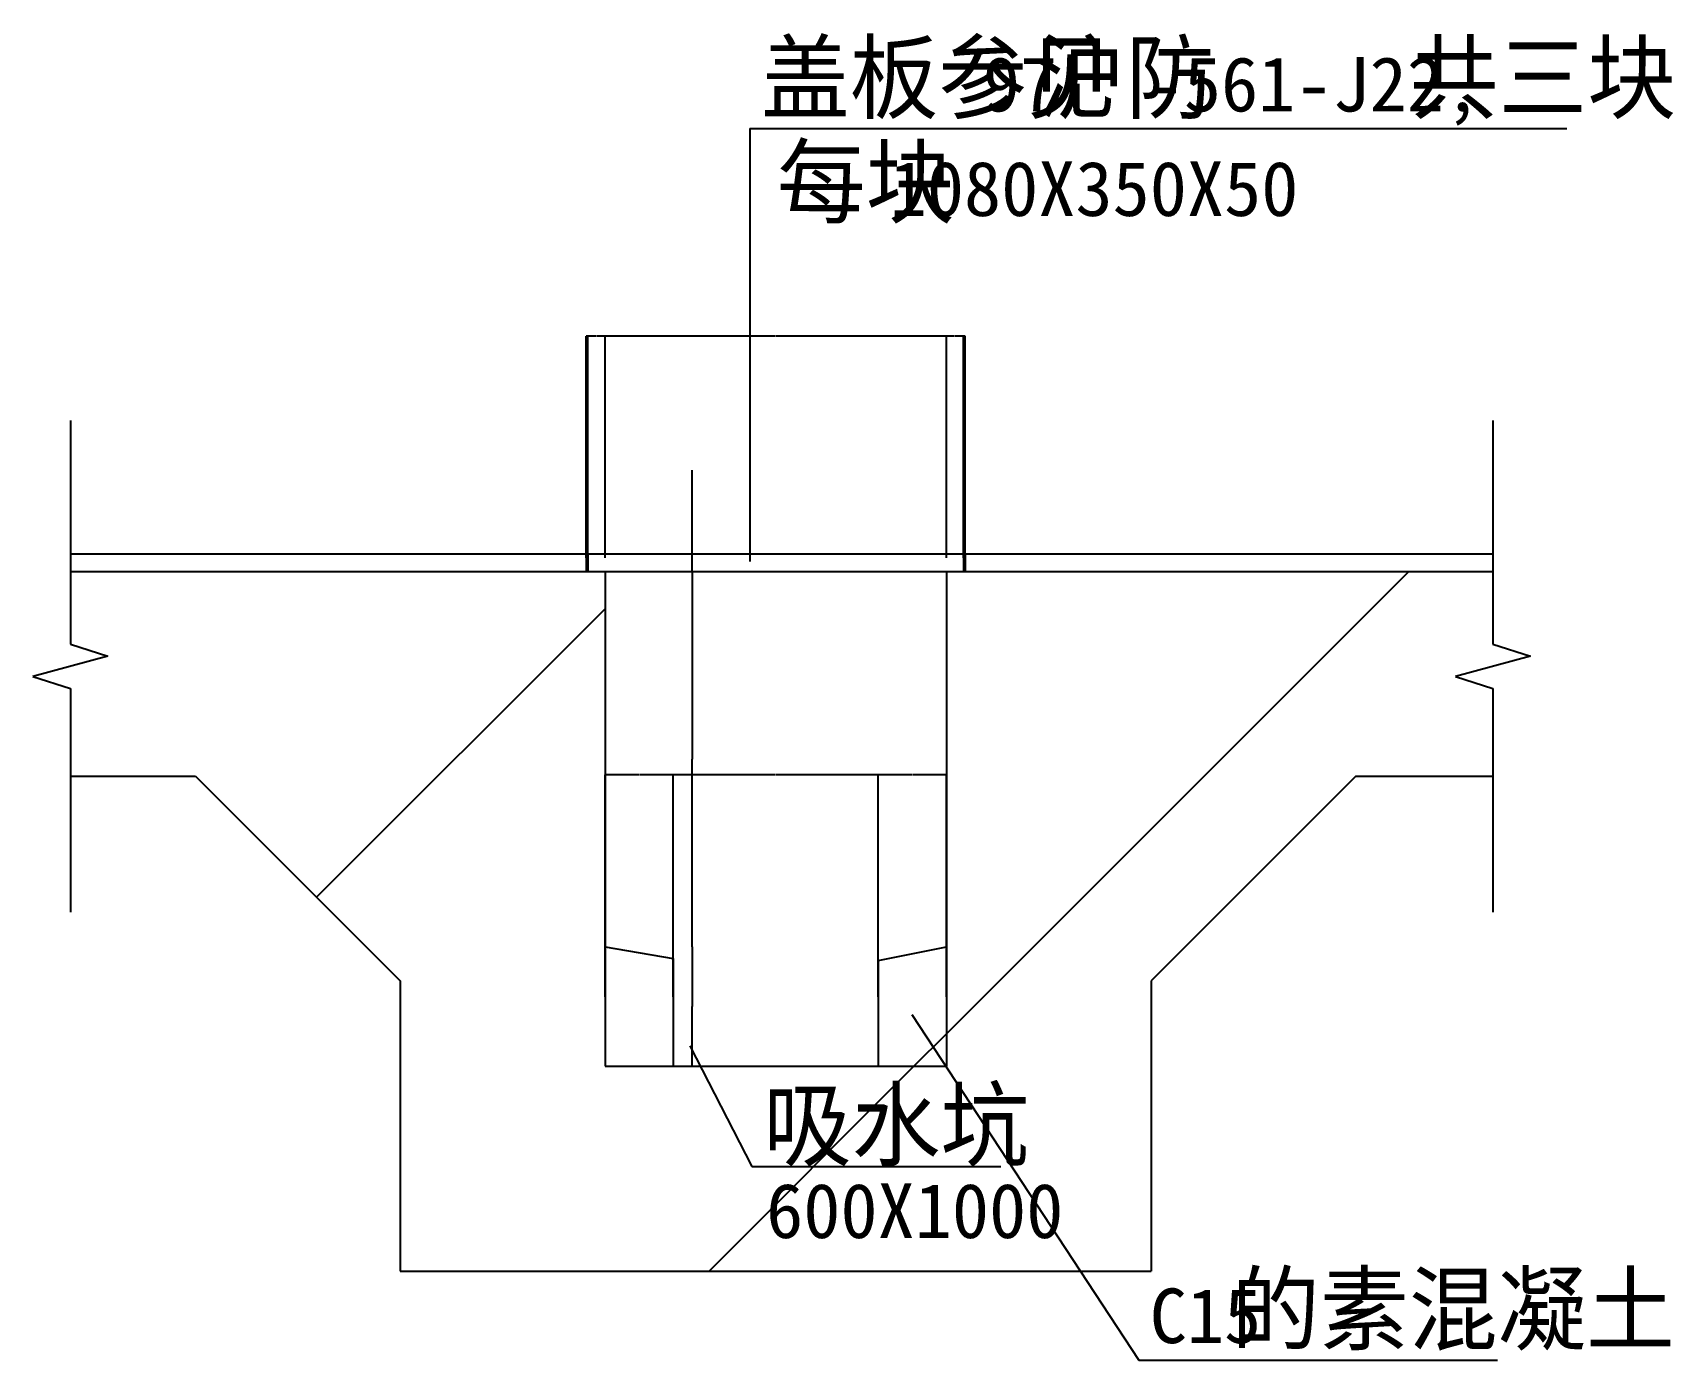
# Model space of a CAD drawing. Header units: metres. Extents: x 291765 to 301377, y 492772 to 500550.
import ezdxf

# ---------------------------------------------------------------- set-up
doc = ezdxf.new("R2010")
doc.units = ezdxf.units.M
for name, color, linetype in [('OTHER', 7, 'Continuous'), ('PUB_DIM', 3, 'Continuous'), ('PUB_TEXT', 7, 'Continuous'), ('PUB_TITLE', 4, 'Continuous'), ('WALL', 2, 'Continuous')]:
    doc.layers.add(name, color=color, linetype=linetype)
doc.dimstyles.get("Standard").update_dxf_attribs({"dimtxt": 2.5, "dimasz": 2.5, "dimexe": 1.25, "dimexo": 0.625, "dimtad": 1, "dimcen": 2.5, "dimazin": 3, "dimtfac": 1, "dimtmove": 0, "dimatfit": 3})
pattern_1 = [(45, (0, 0), (-2245.064, 2245.064), [])]

# ---------------------------------------------------------------- blocks, each defined once
blk = doc.blocks.new('*D1')
for p, q in [((297221.99, 498772.89), (297217.74, 498772.89)), ((297217.99, 497472.89), (297217.99, 498772.89)), ((297228.24, 498772.89), (297223.99, 498772.89)), ((297227.99, 497472.89), (297227.99, 498772.89))]:
    blk.add_line(p, q)
at = {"layer": 'Defpoints'}
for p in [(297227.99, 498772.89), (297217.99, 497472.89), (297227.99, 497472.89)]:
    blk.add_point(p, dxfattribs=at)
at = {"layer": 'PUB_DIM', "insert": (297222.99, 498772.89), "char_height": 1, "attachment_point": 5}
blk.add_mtext('10', dxfattribs=at)
blk = doc.blocks.new('*D2')
for p, q in [((295628.58, 497986.22), (295628.33, 497986.22)), ((295628.83, 497493.88), (295628.83, 497986.22)), ((295628.83, 497393.88), (295628.83, 497986.22)), ((295628.83, 497986.22), (295628.83, 497986.22)), ((295629.08, 497986.22), (295629.33, 497986.22))]:
    blk.add_line(p, q)
at = {"layer": 'Defpoints'}
for p in [(295628.83, 497986.22), (295628.83, 497493.88), (295628.83, 497393.88)]:
    blk.add_point(p, dxfattribs=at)
at = {"layer": 'PUB_DIM', "insert": (295628.83, 497987.345), "char_height": 1, "attachment_point": 5}
blk.add_mtext('0', dxfattribs=at)
blk = doc.blocks.new('*D3')
for p, q in [((295628.83, 497393.88), (295628.83, 496293.89)), ((295628.58, 496293.89), (295628.33, 496293.89)), ((295628.83, 495193.89), (295628.83, 496293.89)), ((295628.83, 496293.89), (295628.83, 496293.89)), ((295629.08, 496293.89), (295629.33, 496293.89))]:
    blk.add_line(p, q)
at = {"layer": 'Defpoints'}
for p in [(295628.83, 497393.88), (295628.83, 496293.89), (295628.83, 495193.89)]:
    blk.add_point(p, dxfattribs=at)
at = {"layer": 'PUB_DIM', "insert": (295628.83, 496295.015), "char_height": 1, "attachment_point": 5}
blk.add_mtext('0', dxfattribs=at)
blk = doc.blocks.new('*D4')
for p, q in [((295628.83, 495193.89), (295628.83, 494843.89)), ((295628.58, 494843.89), (295628.33, 494843.89)), ((295628.83, 494493.88), (295628.83, 494843.89)), ((295628.83, 494843.89), (295628.83, 494843.89)), ((295629.08, 494843.89), (295629.33, 494843.89))]:
    blk.add_line(p, q)
at = {"layer": 'Defpoints'}
for p in [(295628.83, 495193.89), (295628.83, 494843.89), (295628.83, 494493.88)]:
    blk.add_point(p, dxfattribs=at)
at = {"layer": 'PUB_DIM', "insert": (295628.83, 494845.015), "char_height": 1, "attachment_point": 5}
blk.add_mtext('0', dxfattribs=at)
blk = doc.blocks.new('*D5')
for p, q in [((295011.99, 498772.89), (295007.74, 498772.89)), ((295007.99, 497472.89), (295007.99, 498772.89)), ((295018.24, 498772.89), (295013.99, 498772.89)), ((295017.99, 497472.89), (295017.99, 498772.89))]:
    blk.add_line(p, q)
at = {"layer": 'Defpoints'}
for p in [(295017.99, 498772.89), (295007.99, 497472.89), (295017.99, 497472.89)]:
    blk.add_point(p, dxfattribs=at)
at = {"layer": 'PUB_DIM', "insert": (295012.99, 498772.89), "char_height": 1, "attachment_point": 5}
blk.add_mtext('10', dxfattribs=at)
blk = doc.blocks.new('*D6')
for p, q in [((297166.49, 498772.89), (297117.74, 498772.89)), ((297117.99, 497472.89), (297117.99, 498772.89)), ((297218.24, 498772.89), (297169.49, 498772.89)), ((297217.99, 497472.89), (297217.99, 498772.89))]:
    blk.add_line(p, q)
at = {"layer": 'Defpoints'}
for p in [(297217.99, 498772.89), (297117.99, 497472.89), (297217.99, 497472.89)]:
    blk.add_point(p, dxfattribs=at)
at = {"layer": 'PUB_DIM', "insert": (297167.99, 498772.89), "char_height": 1, "attachment_point": 5}
blk.add_mtext('100', dxfattribs=at)
blk = doc.blocks.new('*D7')
for p, q in [((295066.49, 498772.89), (295017.74, 498772.89)), ((295017.99, 497472.89), (295017.99, 498772.89)), ((295118.24, 498772.89), (295069.49, 498772.89)), ((295117.99, 497472.89), (295117.99, 498772.89))]:
    blk.add_line(p, q)
at = {"layer": 'Defpoints'}
for p in [(295117.99, 498772.89), (295017.99, 497472.89), (295117.99, 497472.89)]:
    blk.add_point(p, dxfattribs=at)
at = {"layer": 'PUB_DIM', "insert": (295067.99, 498772.89), "char_height": 1, "attachment_point": 5}
blk.add_mtext('100', dxfattribs=at)
blk = doc.blocks.new('*D8')
for p, q in [((296115.99, 498772.89), (295117.74, 498772.89)), ((295117.99, 497472.89), (295117.99, 498772.89)), ((297118.24, 498772.89), (296119.99, 498772.89)), ((297117.99, 497472.89), (297117.99, 498772.89))]:
    blk.add_line(p, q)
at = {"layer": 'Defpoints'}
for p in [(297117.99, 498772.89), (295117.99, 497472.89), (297117.99, 497472.89)]:
    blk.add_point(p, dxfattribs=at)
at = {"layer": 'PUB_DIM', "insert": (296117.99, 498772.89), "char_height": 1, "attachment_point": 5}
blk.add_mtext('2000', dxfattribs=at)
blk = doc.blocks.new('*D9')
for p, q in [((296916.49, 496201.44), (296717.74, 496201.44)), ((296717.99, 494901.44), (296717.99, 496201.44)), ((297118.24, 496201.44), (296919.49, 496201.44)), ((297117.99, 494901.44), (297117.99, 496201.44))]:
    blk.add_line(p, q)
at = {"layer": 'Defpoints'}
for p in [(297117.99, 496201.44), (296717.99, 494901.44), (297117.99, 494901.44)]:
    blk.add_point(p, dxfattribs=at)
at = {"layer": 'PUB_DIM', "insert": (296917.99, 496201.44), "char_height": 1, "attachment_point": 5}
blk.add_mtext('400', dxfattribs=at)
blk = doc.blocks.new('*D10')
for p, q in [((295316.49, 496201.44), (295117.74, 496201.44)), ((295117.99, 494901.44), (295117.99, 496201.44)), ((295518.24, 496201.44), (295319.49, 496201.44)), ((295517.99, 494901.44), (295517.99, 496201.44))]:
    blk.add_line(p, q)
at = {"layer": 'Defpoints'}
for p in [(295517.99, 496201.44), (295117.99, 494901.44), (295517.99, 494901.44)]:
    blk.add_point(p, dxfattribs=at)
at = {"layer": 'PUB_DIM', "insert": (295317.99, 496201.44), "char_height": 1, "attachment_point": 5}
blk.add_mtext('400', dxfattribs=at)
blk = doc.blocks.new('*D11')
for p, q in [((296115.99, 496201.44), (295517.74, 496201.44)), ((295517.99, 494901.44), (295517.99, 496201.44)), ((296718.24, 496201.44), (296119.99, 496201.44)), ((296717.99, 494901.44), (296717.99, 496201.44))]:
    blk.add_line(p, q)
at = {"layer": 'Defpoints'}
for p in [(296717.99, 496201.44), (295517.99, 494901.44), (296717.99, 494901.44)]:
    blk.add_point(p, dxfattribs=at)
at = {"layer": 'PUB_DIM', "insert": (296117.99, 496201.44), "char_height": 1, "attachment_point": 5}
blk.add_mtext('1200', dxfattribs=at)

msp = doc.modelspace()

# ---------------------------------------------------------------- hatches: boundary and pattern name
at = {"layer": 'PUB_TITLE'}
h = msp.add_hatch(dxfattribs=at)
h.set_pattern_fill('AN31C', scale=1000)
h.set_pattern_definition(pattern_1)
h.paths.add_polyline_path([(297117.99, 497393.89), (297117.99, 494493.89), (295117.99, 494493.89), (295117.99, 497393.89), (291985.44, 497393.89), (291985.44, 496967.58), (292205.44, 496897.58), (291765.44, 496777.58), (291985.44, 496707.58), (291985.44, 496193.89), (292717.99, 496193.89), (293917.99, 494993.89), (293917.99, 493293.89), (298317.99, 493293.89), (298317.99, 494993.89), (299517.99, 496193.89), (300320.59, 496193.89), (300320.59, 496707.58), (300100.59, 496777.58), (300540.59, 496897.58), (300320.59, 496967.58), (300320.59, 497393.89)])
h = msp.add_hatch(dxfattribs=at)
h.set_pattern_fill('AN33C', scale=1000)
h.set_pattern_definition(pattern_1)
h.paths.add_polyline_path([(297117.99, 495193.89), (296717.99, 495114.53), (296717.99, 494493.89), (297117.99, 494493.89)])
h.paths.add_polyline_path([(295517.99, 495124.45), (295117.99, 495193.89), (295117.99, 494493.89), (295517.99, 494493.89)])

# ---------------------------------------------------------------- linework, layer by layer
msp.add_line((295967.29, 499988.72), (295967.29, 497450.87))
at = {"layer": 'OTHER'}
for p, q in [((291985.44, 498278.04), (291985.44, 496967.58)), ((300320.59, 498278.04), (300320.59, 496967.58)), ((292205.44, 496897.58), (291765.44, 496777.58)), ((291985.44, 496967.58), (292205.44, 496897.58)), ((300540.59, 496897.58), (300100.59, 496777.58)), ((300320.59, 496967.58), (300540.59, 496897.58)), ((291765.44, 496777.58), (291985.44, 496707.58)), ((291985.44, 496707.58), (291985.44, 495397.12)), ((300100.59, 496777.58), (300320.59, 496707.58)), ((300320.59, 496707.58), (300320.59, 495397.12))]:
    msp.add_line(p, q, dxfattribs=at)
at = {"layer": 'PUB_TEXT'}
for p, q in [((296915.69, 494796.86), (298245.8, 492771.54)), ((295614.42, 494613.87), (295979.2, 493905.64)), ((295979.2, 493905.64), (297436.39, 493905.64)), ((298245.8, 492771.54), (300346.58, 492771.54))]:
    msp.add_line(p, q, dxfattribs=at)
at = {"layer": 'PUB_TITLE'}
for p, q in [((295967.29, 499988.72), (300753.18, 499988.72)), ((295007.99, 497493.89), (291985.44, 497493.89)), ((295007.99, 497493.89, -1600), (295007.99, 497393.89, -1600)), ((295017.99, 497493.89, -1600), (295017.99, 497393.89, -1600)), ((297217.99, 497493.89), (295017.99, 497493.89)), ((297217.99, 497493.89, -1600), (297217.99, 497393.89, -1600)), ((300320.59, 497493.89), (297227.99, 497493.89)), ((297227.99, 497493.89, -1600), (297227.99, 497393.89, -1600)), ((295117.99, 497393.89, -1600), (297117.99, 497393.89, -1600)), ((295117.99, 495193.89, -1600), (295517.99, 495124.45, -1600)), ((296717.99, 495114.53, -1600), (297117.99, 495193.89, -1600)), ((295517.99, 495124.45, -1600), (295517.99, 494493.89, -1600)), ((296717.99, 495114.53, -1600), (296717.99, 494493.89, -1600))]:
    msp.add_line(p, q, dxfattribs=at)
at = {"layer": 'WALL'}
for p, q in [((291985.44, 497393.89, -1600), (295117.99, 497393.89, -1600)), ((295117.99, 497393.89, -1600), (295117.99, 494493.89, -1600)), ((297117.99, 497393.89, -1600), (300320.59, 497393.89, -1600)), ((297117.99, 497393.89, -1600), (297117.99, 494493.89, -1600)), ((291985.44, 496193.89, -1600), (292717.99, 496193.89, -1600)), ((292717.99, 496193.89, -1600), (293917.99, 494993.89, -1600)), ((299517.99, 496193.89, -1600), (298317.99, 494993.89, -1600)), ((299517.99, 496193.89, -1600), (300320.59, 496193.89, -1600)), ((293917.99, 494993.89, -1600), (293917.99, 493293.89, -1600)), ((298317.99, 494993.89, -1600), (298317.99, 493293.89, -1600)), ((295117.99, 494493.89, -1600), (297117.99, 494493.89, -1600)), ((293917.99, 493293.89, -1600), (298317.99, 493293.89, -1600))]:
    msp.add_line(p, q, dxfattribs=at)

# ---------------------------------------------------------------- texts
at = {"layer": 'PUB_TEXT'}
for s, height, p in [('吸水坑', 400, (296043.2, 493951.47)), ('600X1000', 320, (296061.97, 493487.39)), ('的素混凝土', 400, (298786.89, 492871.54)), ('C15', 320, (298309.8, 492871.54))]:
    msp.add_text(s, height=height, dxfattribs=at).set_placement(p)
at = {"layer": 'PUB_TITLE'}
for s, height, p in [('盖板参见', 400, (296031.29, 500088.72)), ('沪防', 400, (297648.79, 500088.72)), ('共三块', 400, (299833.15, 500088.72)), ('97', 320, (297332.17, 500088.72)), ('-561-J22,', 320, (298292.04, 500088.72)), ('每块', 400, (296125.03, 499476.39)), ('1080X350X50', 320, (296785.91, 499476.39))]:
    msp.add_text(s, height=height, dxfattribs=at).set_placement(p)

# ---------------------------------------------------------------- dimensions: what is measured, and where the dimension line sits
at = {"layer": 'PUB_DIM'}
for base, p1, p2, picture, middle in [((295017.99, 498772.89), (295017.99, 497472.89), (295007.99, 497472.89), '*D5', (295012.99, 498772.89)), ((295117.99, 498772.89), (295117.99, 497472.89), (295017.99, 497472.89), '*D7', (295067.99, 498772.89)), ((297117.99, 498772.89), (297117.99, 497472.89), (295117.99, 497472.89), '*D8', (296117.99, 498772.89)), ((297217.99, 498772.89), (297217.99, 497472.89), (297117.99, 497472.89), '*D6', (297167.99, 498772.89)), ((297227.99, 498772.89), (297227.99, 497472.89), (297217.99, 497472.89), '*D1', (297222.99, 498772.89)), ((295628.83, 497986.22), (295628.83, 497493.88), (295628.83, 497393.88), '*D2', (295628.83, 497987.345)), ((295628.83, 496293.89), (295628.83, 497393.88), (295628.83, 495193.89), '*D3', (295628.83, 496295.015)), ((295517.99, 496201.44), (295517.99, 494901.44), (295117.99, 494901.44), '*D10', (295317.99, 496201.44)), ((296717.99, 496201.44), (296717.99, 494901.44), (295517.99, 494901.44), '*D11', (296117.99, 496201.44)), ((297117.99, 496201.44), (297117.99, 494901.44), (296717.99, 494901.44), '*D9', (296917.99, 496201.44)), ((295628.83, 494843.89), (295628.83, 495193.89), (295628.83, 494493.88), '*D4', (295628.83, 494845.015))]:
    dim = msp.add_linear_dim(base=base, p1=p1, p2=p2, dimstyle='Standard', dxfattribs=at)
    dim.commit()
    dim.dimension.update_dxf_attribs({"geometry": picture, "text_midpoint": middle})

doc.saveas('drawing.dxf')
